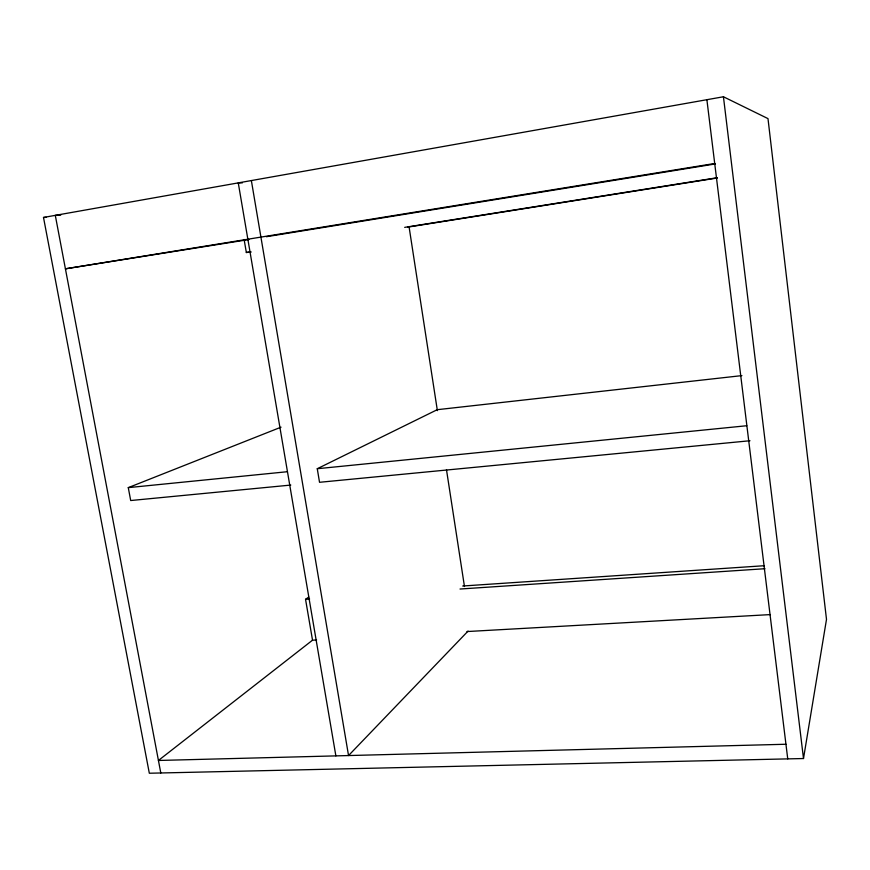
<?xml version="1.0" encoding="UTF-8"?>
<svg xmlns="http://www.w3.org/2000/svg" width="870" height="870" viewBox="0 0 870 870"><rect width="100%" height="100%" fill="white"/><g stroke="black" fill="none" stroke-linecap="round" stroke-linejoin="round"><path stroke-width="1.3" d="M803.499 758.531L826.5 619.375L767.992 118.614L723.438 96.766L43.5 217.456L149.325 773.234L803.499 758.531L723.438 96.766M468.06 631.098L348.544 755.562L251.365 180.558M312.471 640.233L158.427 760.467L785.947 744.252M316.593 639.961L312.526 640.189L305.544 599.31L308.763 597.048M749.983 440.742L319.529 482.295L317.267 468.723L437.24 409.694L741.903 375.612M290.797 485.068L130.696 500.533L128.281 487.635L281.043 427.17M714.705 163.484L65.413 268.819L248.95 239.533M266.383 236.716L715.434 163.919M244.111 239.489L246.34 252.507L250.364 251.876M404.68 227.364L717.326 177.708M407.899 227.113L717.25 178.002M246.34 252.507L251.223 251.985M128.281 487.635L287.154 471.736M317.267 468.723L746.775 425.734M462.72 586.01L764.415 565.707M305.544 599.31L309.611 599.038M460.034 589.023L764.958 568.708M466.972 631.555L770.439 614.59M43.5 217.456L46.208 217.337M60.715 215.151L55.299 215.358L160.798 772.973M242.328 182.885L238.26 182.885L335.874 755.889M409.052 226.7L437.382 410.64M446.484 469.724L464.471 586.532M706.886 99.702L787.741 758.89"/></g></svg>
